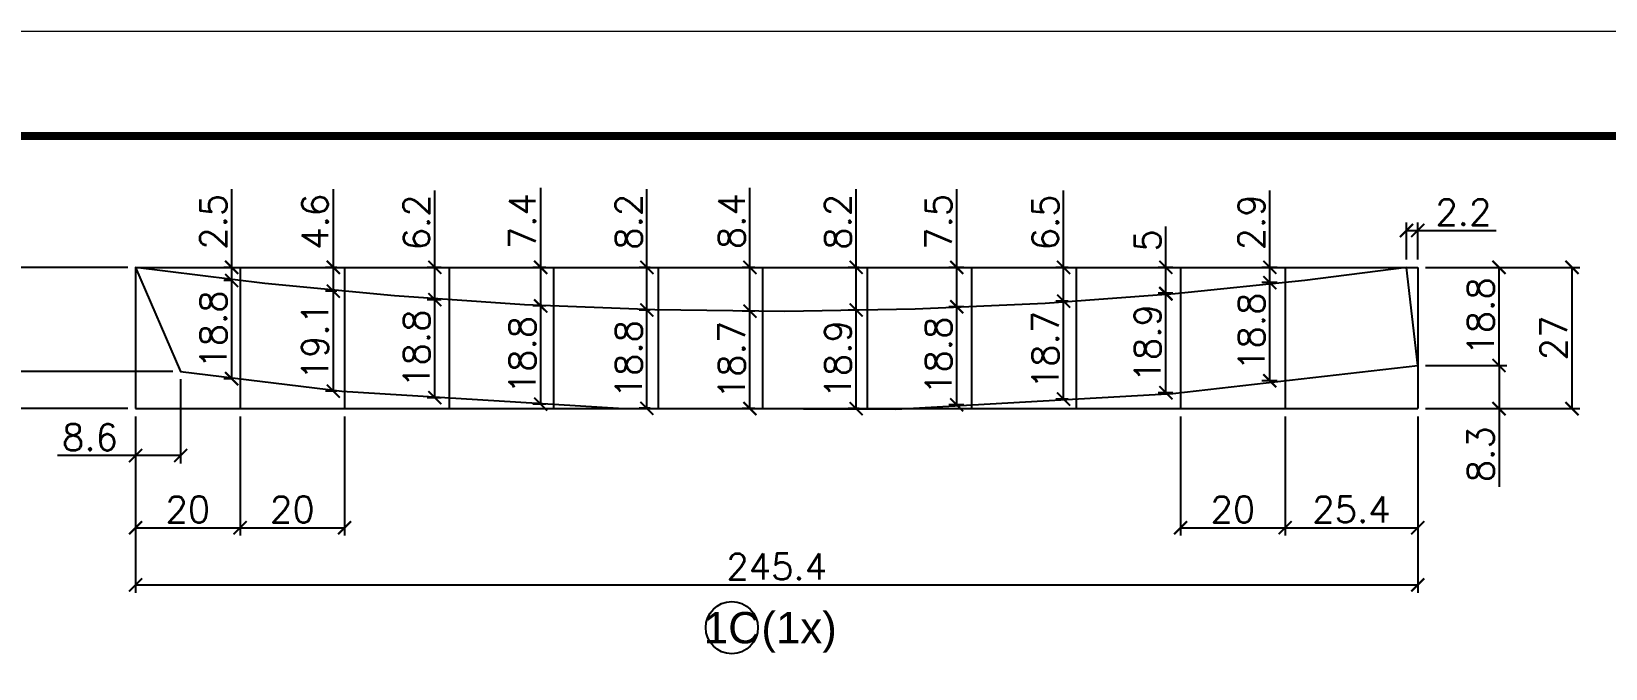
# Model space of a CAD drawing. Extents: x -15895 to 12929, y -2522 to 15173.
# Drawn here: x 5396 to 5999, y 5175 to 5419 of the extents above; entities that cross this region are included whole.
import ezdxf
from ezdxf.enums import TextEntityAlignment as Align

# ---------------------------------------------------------------- set-up
doc = ezdxf.new("R2010")
doc.units = 0
doc.header["$PDMODE"] = 35
doc.header["$PDSIZE"] = -10
doc.linetypes.add('DASHED', pattern=[0.75, 0.5, -0.25])
doc.layers.add('COTA', color=241, linetype='Continuous')
doc.layers.add('Romaneio', color=10, linetype='Continuous')
doc.layers.add('Folhas', color=255, linetype='Continuous', lineweight=9)
doc.layers.add('SARRAFO DE PRESSAO', color=251, linetype='DASHED', lineweight=9)
doc.styles.add('ARIAL', font='arial.ttf')
doc.styles.add('Romans', font='romans.shx')
doc.dimstyles.new('Cota Seção (2x)', dxfattribs={"dimtxt": 10, "dimasz": 5, "dimexe": 3, "dimexo": 3, "dimgap": 2, "dimtad": 3, "dimdec": 1, "dimlfac": 0.5, "dimzin": 12, "dimdsep": 46, "dimtxsty": 'Romans', "dimblk": 'ARCHTICK', "dimcen": 0, "dimclrd": 4, "dimclre": 4, "dimclrt": 1, "dimadec": 1, "dimazin": 3, "dimtfac": 1, "dimtdec": 1, "dimtmove": 0, "dimatfit": 3, "dimldrblk": 'OBLIQUE', "dimfxl": 1, "dimtolj": 1, "dimtzin": 12, "dimarcsym": 0})

# ---------------------------------------------------------------- blocks, each defined once
blk = doc.blocks.new('9999999999')
at = {"layer": 'Folhas'}
blk.add_lwpolyline([(98138.98, 34190.21), (99623.98, 34190.21), (99623.98, 35240.21), (98138.98, 35240.21)], close=True, dxfattribs=at)
at = {"layer": 'Folhas', "color": 30, "const_width": 3}
blk.add_lwpolyline([(98213.98, 34230.21), (99583.98, 34230.21), (99583.98, 35200.21), (98213.98, 35200.21)], close=True, dxfattribs=at)
blk = doc.blocks.new('_ArchTick')
at = {"color": 0, "linetype": 'ByBlock', "const_width": 0.15}
blk.add_lwpolyline([(-0.5, -0.5), (0.5, 0.5)], dxfattribs=at)
blk = doc.blocks.new('*D1553')
at = {"layer": 'COTA', "color": 4, "lineweight": -2, "transparency": 16777216}
for p, q in [((5435.98, 5271.86), (5435.98, 5204.38)), ((5926.75, 5271.86), (5926.75, 5204.38)), ((5435.98, 5207.38), (5926.75, 5207.38))]:
    blk.add_line(p, q, dxfattribs=at)
at = {"layer": 'Defpoints', "color": 0, "transparency": 16777216}
for p in [(5435.98, 5274.86), (5926.75, 5274.86), (5926.75, 5207.38)]:
    blk.add_point(p, dxfattribs=at)
at = {"layer": 'COTA', "color": 4, "lineweight": -2, "transparency": 16777216, "xscale": 5, "yscale": 5, "zscale": 5, "rotation": 180}
blk.add_blockref('_ArchTick', (5435.98, 5207.38), dxfattribs=at)
at = {"layer": 'COTA', "color": 4, "lineweight": -2, "transparency": 16777216, "xscale": 5, "yscale": 5, "zscale": 5}
blk.add_blockref('_ArchTick', (5926.75, 5207.38), dxfattribs=at)
at = {"layer": 'COTA', "color": 1, "transparency": 16777216, "insert": (5681.37, 5214.38), "char_height": 10, "attachment_point": 5, "style": 'Romans'}
blk.add_mtext('\\A1;245.4', dxfattribs=at)
blk = doc.blocks.new('_Oblique')
at = {"color": 0, "linetype": 'ByBlock', "lineweight": -2}
blk.add_line((-0.5, -0.5), (0.5, 0.5), dxfattribs=at)
blk = doc.blocks.new('*D1551')
at = {"layer": 'COTA', "color": 4, "lineweight": -2, "transparency": 16777216}
for p, q in [((5435.98, 5271.86), (5435.98, 5226.26)), ((5475.98, 5271.86), (5475.98, 5226.26)), ((5435.98, 5229.26), (5475.98, 5229.26))]:
    blk.add_line(p, q, dxfattribs=at)
at = {"layer": 'Defpoints', "color": 0, "transparency": 16777216}
for p in [(5435.98, 5274.86), (5475.98, 5274.86), (5475.98, 5229.26)]:
    blk.add_point(p, dxfattribs=at)
at = {"layer": 'COTA', "color": 4, "lineweight": -2, "transparency": 16777216, "xscale": 5, "yscale": 5, "zscale": 5, "rotation": 180}
blk.add_blockref('_ArchTick', (5435.98, 5229.26), dxfattribs=at)
at = {"layer": 'COTA', "color": 4, "lineweight": -2, "transparency": 16777216, "xscale": 5, "yscale": 5, "zscale": 5}
blk.add_blockref('_ArchTick', (5475.98, 5229.26), dxfattribs=at)
at = {"layer": 'COTA', "color": 1, "transparency": 16777216, "insert": (5455.98, 5236.26), "char_height": 10, "attachment_point": 5, "style": 'Romans'}
blk.add_mtext('\\A1;20', dxfattribs=at)
blk = doc.blocks.new('*D1552')
at = {"layer": 'COTA', "color": 4, "lineweight": -2, "transparency": 16777216}
for p, q in [((5475.98, 5271.86), (5475.98, 5226.26)), ((5515.98, 5271.86), (5515.98, 5226.26)), ((5475.98, 5229.26), (5515.98, 5229.26))]:
    blk.add_line(p, q, dxfattribs=at)
at = {"layer": 'Defpoints', "color": 0, "transparency": 16777216}
for p in [(5475.98, 5274.86), (5515.98, 5274.86), (5515.98, 5229.26)]:
    blk.add_point(p, dxfattribs=at)
at = {"layer": 'COTA', "color": 4, "lineweight": -2, "transparency": 16777216, "xscale": 5, "yscale": 5, "zscale": 5, "rotation": 180}
blk.add_blockref('_ArchTick', (5475.98, 5229.26), dxfattribs=at)
at = {"layer": 'COTA', "color": 4, "lineweight": -2, "transparency": 16777216, "xscale": 5, "yscale": 5, "zscale": 5}
blk.add_blockref('_ArchTick', (5515.98, 5229.26), dxfattribs=at)
at = {"layer": 'COTA', "color": 1, "transparency": 16777216, "insert": (5495.98, 5236.26), "char_height": 10, "attachment_point": 5, "style": 'Romans'}
blk.add_mtext('\\A1;20', dxfattribs=at)
blk = doc.blocks.new('*D1554')
at = {"layer": 'COTA', "color": 4, "lineweight": -2, "transparency": 16777216}
for p, q in [((5835.98, 5271.86), (5835.98, 5226.26)), ((5875.98, 5271.86), (5875.98, 5226.26)), ((5835.98, 5229.26), (5875.98, 5229.26))]:
    blk.add_line(p, q, dxfattribs=at)
at = {"layer": 'Defpoints', "color": 0, "transparency": 16777216}
for p in [(5835.98, 5274.86), (5875.98, 5274.86), (5875.98, 5229.26)]:
    blk.add_point(p, dxfattribs=at)
at = {"layer": 'COTA', "color": 4, "lineweight": -2, "transparency": 16777216, "xscale": 5, "yscale": 5, "zscale": 5, "rotation": 180}
blk.add_blockref('_ArchTick', (5835.98, 5229.26), dxfattribs=at)
at = {"layer": 'COTA', "color": 4, "lineweight": -2, "transparency": 16777216, "xscale": 5, "yscale": 5, "zscale": 5}
blk.add_blockref('_ArchTick', (5875.98, 5229.26), dxfattribs=at)
at = {"layer": 'COTA', "color": 1, "transparency": 16777216, "insert": (5855.98, 5236.26), "char_height": 10, "attachment_point": 5, "style": 'Romans'}
blk.add_mtext('\\A1;20', dxfattribs=at)
blk = doc.blocks.new('*D1555')
at = {"layer": 'COTA', "color": 4, "lineweight": -2, "transparency": 16777216}
for p, q in [((5875.98, 5271.86), (5875.98, 5226.26)), ((5926.75, 5271.86), (5926.75, 5226.26)), ((5875.98, 5229.26), (5926.75, 5229.26))]:
    blk.add_line(p, q, dxfattribs=at)
at = {"layer": 'Defpoints', "color": 0, "transparency": 16777216}
for p in [(5875.98, 5274.86), (5926.75, 5274.86), (5926.75, 5229.26)]:
    blk.add_point(p, dxfattribs=at)
at = {"layer": 'COTA', "color": 4, "lineweight": -2, "transparency": 16777216, "xscale": 5, "yscale": 5, "zscale": 5, "rotation": 180}
blk.add_blockref('_ArchTick', (5875.98, 5229.26), dxfattribs=at)
at = {"layer": 'COTA', "color": 4, "lineweight": -2, "transparency": 16777216, "xscale": 5, "yscale": 5, "zscale": 5}
blk.add_blockref('_ArchTick', (5926.75, 5229.26), dxfattribs=at)
at = {"layer": 'COTA', "color": 1, "transparency": 16777216, "insert": (5901.37, 5236.26), "char_height": 10, "attachment_point": 5, "style": 'Romans'}
blk.add_mtext('\\A1;25.4', dxfattribs=at)
blk = doc.blocks.new('*D1556')
at = {"layer": 'COTA', "color": 4, "lineweight": -2, "transparency": 16777216}
for p, q in [((5450.23, 5289.08), (5381.4, 5289.08)), ((5384.4, 5289.08), (5384.4, 5274.86)), ((5432.98, 5274.86), (5381.4, 5274.86)), ((5384.4, 5274.86), (5384.4, 5247.76))]:
    blk.add_line(p, q, dxfattribs=at)
at = {"layer": 'Defpoints', "color": 0, "transparency": 16777216}
for p in [(5453.23, 5289.08), (5384.4, 5274.86), (5435.98, 5274.86)]:
    blk.add_point(p, dxfattribs=at)
at = {"layer": 'COTA', "color": 4, "lineweight": -2, "transparency": 16777216, "xscale": 5, "yscale": 5, "zscale": 5}
for p, rotation in [((5384.4, 5289.08), 90), ((5384.4, 5274.86), 270)]:
    blk.add_blockref('_ArchTick', p, dxfattribs=dict(at, rotation=rotation))
at = {"layer": 'COTA', "color": 1, "transparency": 16777216, "insert": (5377.4, 5258.81), "char_height": 10, "attachment_point": 5, "rotation": 90, "style": 'Romans'}
blk.add_mtext('\\A1;7.1', dxfattribs=at)
blk = doc.blocks.new('*D1557')
at = {"layer": 'COTA', "color": 4, "lineweight": -2, "transparency": 16777216}
for p, q in [((5432.98, 5328.94), (5381.4, 5328.94)), ((5384.4, 5289.08), (5384.4, 5328.94)), ((5450.23, 5289.08), (5381.4, 5289.08))]:
    blk.add_line(p, q, dxfattribs=at)
at = {"layer": 'Defpoints', "color": 0, "transparency": 16777216}
for p in [(5384.4, 5328.94), (5435.98, 5328.94), (5453.23, 5289.08)]:
    blk.add_point(p, dxfattribs=at)
at = {"layer": 'COTA', "color": 4, "lineweight": -2, "transparency": 16777216, "xscale": 5, "yscale": 5, "zscale": 5}
for p, rotation in [((5384.4, 5328.94), 90), ((5384.4, 5289.08), 270)]:
    blk.add_blockref('_ArchTick', p, dxfattribs=dict(at, rotation=rotation))
at = {"layer": 'COTA', "color": 1, "transparency": 16777216, "insert": (5377.4, 5309.01), "char_height": 10, "attachment_point": 5, "rotation": 90, "style": 'Romans'}
blk.add_mtext('\\A1;19.9', dxfattribs=at)
blk = doc.blocks.new('*D1558')
at = {"layer": 'COTA', "color": 4, "lineweight": -2, "transparency": 16777216}
for p, q in [((5453.23, 5286.08), (5453.23, 5253.89)), ((5435.98, 5271.86), (5435.98, 5253.89)), ((5435.98, 5256.89), (5406.03, 5256.89)), ((5453.23, 5256.89), (5435.98, 5256.89))]:
    blk.add_line(p, q, dxfattribs=at)
at = {"layer": 'Defpoints', "color": 0, "transparency": 16777216}
for p in [(5453.23, 5289.08), (5435.98, 5274.86), (5435.98, 5256.89)]:
    blk.add_point(p, dxfattribs=at)
at = {"layer": 'COTA', "color": 4, "lineweight": -2, "transparency": 16777216, "xscale": 5, "yscale": 5, "zscale": 5, "rotation": 180}
blk.add_blockref('_ArchTick', (5435.98, 5256.89), dxfattribs=at)
at = {"layer": 'COTA', "color": 4, "lineweight": -2, "transparency": 16777216, "xscale": 5, "yscale": 5, "zscale": 5}
blk.add_blockref('_ArchTick', (5453.23, 5256.89), dxfattribs=at)
at = {"layer": 'COTA', "color": 1, "transparency": 16777216, "insert": (5418.51, 5263.89), "char_height": 10, "attachment_point": 5, "style": 'Romans'}
blk.add_mtext('\\A1;8.6', dxfattribs=at)
blk = doc.blocks.new('*D1559')
at = {"layer": 'COTA', "color": 4, "lineweight": -2, "transparency": 16777216}
for p, q in [((5472.98, 5323.95), (5469.76, 5323.95)), ((5472.76, 5286.32), (5472.76, 5323.95)), ((5472.98, 5286.32), (5469.76, 5286.32))]:
    blk.add_line(p, q, dxfattribs=at)
at = {"layer": 'Defpoints', "color": 0, "transparency": 16777216}
for p in [(5472.76, 5323.95), (5475.98, 5323.95), (5475.98, 5286.32)]:
    blk.add_point(p, dxfattribs=at)
at = {"layer": 'COTA', "color": 4, "lineweight": -2, "transparency": 16777216, "xscale": 5, "yscale": 5, "zscale": 5}
for p, rotation in [((5472.76, 5323.95), 90), ((5472.76, 5286.32), 270)]:
    blk.add_blockref('_ArchTick', p, dxfattribs=dict(at, rotation=rotation))
at = {"layer": 'COTA', "color": 1, "transparency": 16777216, "insert": (5465.76, 5305.13), "char_height": 10, "attachment_point": 5, "rotation": 90, "style": 'Romans'}
blk.add_mtext('\\A1;18.8', dxfattribs=at)
blk = doc.blocks.new('*D1560')
at = {"layer": 'COTA', "color": 4, "lineweight": -2, "transparency": 16777216}
for p, q in [((5472.76, 5328.94), (5472.76, 5358.89)), ((5472.98, 5328.94), (5469.76, 5328.94)), ((5472.76, 5323.95), (5472.76, 5328.94)), ((5472.98, 5323.95), (5469.76, 5323.95))]:
    blk.add_line(p, q, dxfattribs=at)
at = {"layer": 'Defpoints', "color": 0, "transparency": 16777216}
for p in [(5472.76, 5328.94), (5475.98, 5328.94), (5475.98, 5323.95)]:
    blk.add_point(p, dxfattribs=at)
at = {"layer": 'COTA', "color": 4, "lineweight": -2, "transparency": 16777216, "xscale": 5, "yscale": 5, "zscale": 5}
for p, rotation in [((5472.76, 5328.94), 90), ((5472.76, 5323.95), 270)]:
    blk.add_blockref('_ArchTick', p, dxfattribs=dict(at, rotation=rotation))
at = {"layer": 'COTA', "color": 1, "transparency": 16777216, "insert": (5465.76, 5346.41), "char_height": 10, "attachment_point": 5, "rotation": 90, "style": 'Romans'}
blk.add_mtext('\\A1;2.5', dxfattribs=at)
blk = doc.blocks.new('*D1561')
at = {"layer": 'COTA', "color": 4, "lineweight": -2, "transparency": 16777216}
for p, q in [((5512.98, 5319.83), (5508.67, 5319.83)), ((5511.67, 5281.53), (5511.67, 5319.83)), ((5512.98, 5281.53), (5508.67, 5281.53))]:
    blk.add_line(p, q, dxfattribs=at)
at = {"layer": 'Defpoints', "color": 0, "transparency": 16777216}
for p in [(5511.67, 5319.83), (5515.98, 5319.83), (5515.98, 5281.53)]:
    blk.add_point(p, dxfattribs=at)
at = {"layer": 'COTA', "color": 4, "lineweight": -2, "transparency": 16777216, "xscale": 5, "yscale": 5, "zscale": 5}
for p, rotation in [((5511.67, 5319.83), 90), ((5511.67, 5281.53), 270)]:
    blk.add_blockref('_ArchTick', p, dxfattribs=dict(at, rotation=rotation))
at = {"layer": 'COTA', "color": 1, "transparency": 16777216, "insert": (5504.67, 5300.68), "char_height": 10, "attachment_point": 5, "rotation": 90, "style": 'Romans'}
blk.add_mtext('\\A1;19.1', dxfattribs=at)
blk = doc.blocks.new('*D1562')
at = {"layer": 'COTA', "color": 4, "lineweight": -2, "transparency": 16777216}
for p, q in [((5511.67, 5328.94), (5511.67, 5358.89)), ((5512.98, 5328.94), (5508.67, 5328.94)), ((5511.67, 5319.83), (5511.67, 5328.94)), ((5512.98, 5319.83), (5508.67, 5319.83))]:
    blk.add_line(p, q, dxfattribs=at)
at = {"layer": 'Defpoints', "color": 0, "transparency": 16777216}
for p in [(5511.67, 5328.94), (5515.98, 5328.94), (5515.98, 5319.83)]:
    blk.add_point(p, dxfattribs=at)
at = {"layer": 'COTA', "color": 4, "lineweight": -2, "transparency": 16777216, "xscale": 5, "yscale": 5, "zscale": 5}
for p, rotation in [((5511.67, 5328.94), 90), ((5511.67, 5319.83), 270)]:
    blk.add_blockref('_ArchTick', p, dxfattribs=dict(at, rotation=rotation))
at = {"layer": 'COTA', "color": 1, "transparency": 16777216, "insert": (5504.67, 5346.41), "char_height": 10, "attachment_point": 5, "rotation": 90, "style": 'Romans'}
blk.add_mtext('\\A1;4.6', dxfattribs=at)
blk = doc.blocks.new('*D1563')
at = {"layer": 'COTA', "color": 4, "lineweight": -2, "transparency": 16777216}
for p, q in [((5552.98, 5316.57), (5547.53, 5316.57)), ((5550.53, 5279.05), (5550.53, 5316.57)), ((5552.98, 5279.05), (5547.53, 5279.05))]:
    blk.add_line(p, q, dxfattribs=at)
at = {"layer": 'Defpoints', "color": 0, "transparency": 16777216}
for p in [(5550.53, 5316.57), (5555.98, 5316.57), (5555.98, 5279.05)]:
    blk.add_point(p, dxfattribs=at)
at = {"layer": 'COTA', "color": 4, "lineweight": -2, "transparency": 16777216, "xscale": 5, "yscale": 5, "zscale": 5}
for p, rotation in [((5550.53, 5316.57), 90), ((5550.53, 5279.05), 270)]:
    blk.add_blockref('_ArchTick', p, dxfattribs=dict(at, rotation=rotation))
at = {"layer": 'COTA', "color": 1, "transparency": 16777216, "insert": (5543.53, 5297.81), "char_height": 10, "attachment_point": 5, "rotation": 90, "style": 'Romans'}
blk.add_mtext('\\A1;18.8', dxfattribs=at)
blk = doc.blocks.new('*D1564')
at = {"layer": 'COTA', "color": 4, "lineweight": -2, "transparency": 16777216}
for p, q in [((5550.53, 5328.94), (5550.53, 5358.41)), ((5552.98, 5328.94), (5547.53, 5328.94)), ((5550.53, 5316.57), (5550.53, 5328.94)), ((5552.98, 5316.57), (5547.53, 5316.57))]:
    blk.add_line(p, q, dxfattribs=at)
at = {"layer": 'Defpoints', "color": 0, "transparency": 16777216}
for p in [(5550.53, 5328.94), (5555.98, 5328.94), (5555.98, 5316.57)]:
    blk.add_point(p, dxfattribs=at)
at = {"layer": 'COTA', "color": 4, "lineweight": -2, "transparency": 16777216, "xscale": 5, "yscale": 5, "zscale": 5}
for p, rotation in [((5550.53, 5328.94), 90), ((5550.53, 5316.57), 270)]:
    blk.add_blockref('_ArchTick', p, dxfattribs=dict(at, rotation=rotation))
at = {"layer": 'COTA', "color": 1, "transparency": 16777216, "insert": (5543.53, 5346.18), "char_height": 10, "attachment_point": 5, "rotation": 90, "style": 'Romans'}
blk.add_mtext('\\A1;6.2', dxfattribs=at)
blk = doc.blocks.new('*D1565')
at = {"layer": 'COTA', "color": 4, "lineweight": -2, "transparency": 16777216}
for p, q in [((5592.98, 5314.17), (5588.03, 5314.17)), ((5591.03, 5276.57), (5591.03, 5314.17)), ((5592.98, 5276.57), (5588.03, 5276.57))]:
    blk.add_line(p, q, dxfattribs=at)
at = {"layer": 'Defpoints', "color": 0, "transparency": 16777216}
for p in [(5591.03, 5314.17), (5595.98, 5314.17), (5595.98, 5276.57)]:
    blk.add_point(p, dxfattribs=at)
at = {"layer": 'COTA', "color": 4, "lineweight": -2, "transparency": 16777216, "xscale": 5, "yscale": 5, "zscale": 5}
for p, rotation in [((5591.03, 5314.17), 90), ((5591.03, 5276.57), 270)]:
    blk.add_blockref('_ArchTick', p, dxfattribs=dict(at, rotation=rotation))
at = {"layer": 'COTA', "color": 1, "transparency": 16777216, "insert": (5584.03, 5295.37), "char_height": 10, "attachment_point": 5, "rotation": 90, "style": 'Romans'}
blk.add_mtext('\\A1;18.8', dxfattribs=at)
blk = doc.blocks.new('*D1566')
at = {"layer": 'COTA', "color": 4, "lineweight": -2, "transparency": 16777216}
for p, q in [((5591.03, 5328.94), (5591.03, 5359.37)), ((5592.98, 5328.94), (5588.03, 5328.94)), ((5591.03, 5314.17), (5591.03, 5328.94)), ((5592.98, 5314.17), (5588.03, 5314.17))]:
    blk.add_line(p, q, dxfattribs=at)
at = {"layer": 'Defpoints', "color": 0, "transparency": 16777216}
for p in [(5591.03, 5328.94), (5595.98, 5328.94), (5595.98, 5314.17)]:
    blk.add_point(p, dxfattribs=at)
at = {"layer": 'COTA', "color": 4, "lineweight": -2, "transparency": 16777216, "xscale": 5, "yscale": 5, "zscale": 5}
for p, rotation in [((5591.03, 5328.94), 90), ((5591.03, 5314.17), 270)]:
    blk.add_blockref('_ArchTick', p, dxfattribs=dict(at, rotation=rotation))
at = {"layer": 'COTA', "color": 1, "transparency": 16777216, "insert": (5584.03, 5346.65), "char_height": 10, "attachment_point": 5, "rotation": 90, "style": 'Romans'}
blk.add_mtext('\\A1;7.4', dxfattribs=at)
blk = doc.blocks.new('*D1567')
at = {"layer": 'COTA', "color": 4, "lineweight": -2, "transparency": 16777216}
for p, q in [((5632.98, 5312.62), (5628.7, 5312.62)), ((5631.7, 5274.98), (5631.7, 5312.62)), ((5632.98, 5274.98), (5628.7, 5274.98))]:
    blk.add_line(p, q, dxfattribs=at)
at = {"layer": 'Defpoints', "color": 0, "transparency": 16777216}
for p in [(5631.7, 5312.62), (5635.98, 5312.62), (5635.98, 5274.98)]:
    blk.add_point(p, dxfattribs=at)
at = {"layer": 'COTA', "color": 4, "lineweight": -2, "transparency": 16777216, "xscale": 5, "yscale": 5, "zscale": 5}
for p, rotation in [((5631.7, 5312.62), 90), ((5631.7, 5274.98), 270)]:
    blk.add_blockref('_ArchTick', p, dxfattribs=dict(at, rotation=rotation))
at = {"layer": 'COTA', "color": 1, "transparency": 16777216, "insert": (5624.7, 5293.8), "char_height": 10, "attachment_point": 5, "rotation": 90, "style": 'Romans'}
blk.add_mtext('\\A1;18.8', dxfattribs=at)
blk = doc.blocks.new('*D1568')
at = {"layer": 'COTA', "color": 4, "lineweight": -2, "transparency": 16777216}
for p, q in [((5631.7, 5328.94), (5631.7, 5358.89)), ((5632.98, 5328.94), (5628.7, 5328.94)), ((5631.7, 5312.62), (5631.7, 5328.94)), ((5632.98, 5312.62), (5628.7, 5312.62))]:
    blk.add_line(p, q, dxfattribs=at)
at = {"layer": 'Defpoints', "color": 0, "transparency": 16777216}
for p in [(5631.7, 5328.94), (5635.98, 5328.94), (5635.98, 5312.62)]:
    blk.add_point(p, dxfattribs=at)
at = {"layer": 'COTA', "color": 4, "lineweight": -2, "transparency": 16777216, "xscale": 5, "yscale": 5, "zscale": 5}
for p, rotation in [((5631.7, 5328.94), 90), ((5631.7, 5312.62), 270)]:
    blk.add_blockref('_ArchTick', p, dxfattribs=dict(at, rotation=rotation))
at = {"layer": 'COTA', "color": 1, "transparency": 16777216, "insert": (5624.7, 5346.41), "char_height": 10, "attachment_point": 5, "rotation": 90, "style": 'Romans'}
blk.add_mtext('\\A1;8.2', dxfattribs=at)
blk = doc.blocks.new('*D1569')
at = {"layer": 'COTA', "color": 4, "lineweight": -2, "transparency": 16777216}
for p, q in [((5672.98, 5312.17), (5668.14, 5312.17)), ((5671.14, 5274.86), (5671.14, 5312.17)), ((5672.98, 5274.86), (5668.14, 5274.86))]:
    blk.add_line(p, q, dxfattribs=at)
at = {"layer": 'Defpoints', "color": 0, "transparency": 16777216}
for p in [(5671.14, 5312.17), (5675.98, 5312.17), (5675.98, 5274.86)]:
    blk.add_point(p, dxfattribs=at)
at = {"layer": 'COTA', "color": 4, "lineweight": -2, "transparency": 16777216, "xscale": 5, "yscale": 5, "zscale": 5}
for p, rotation in [((5671.14, 5312.17), 90), ((5671.14, 5274.86), 270)]:
    blk.add_blockref('_ArchTick', p, dxfattribs=dict(at, rotation=rotation))
at = {"layer": 'COTA', "color": 1, "transparency": 16777216, "insert": (5664.14, 5293.51), "char_height": 10, "attachment_point": 5, "rotation": 90, "style": 'Romans'}
blk.add_mtext('\\A1;18.7', dxfattribs=at)
blk = doc.blocks.new('*D1570')
at = {"layer": 'COTA', "color": 4, "lineweight": -2, "transparency": 16777216}
for p, q in [((5671.14, 5328.94), (5671.14, 5359.37)), ((5672.98, 5328.94), (5668.14, 5328.94)), ((5671.14, 5312.17), (5671.14, 5328.94)), ((5672.98, 5312.17), (5668.14, 5312.17))]:
    blk.add_line(p, q, dxfattribs=at)
at = {"layer": 'Defpoints', "color": 0, "transparency": 16777216}
for p in [(5671.14, 5328.94), (5675.98, 5328.94), (5675.98, 5312.17)]:
    blk.add_point(p, dxfattribs=at)
at = {"layer": 'COTA', "color": 4, "lineweight": -2, "transparency": 16777216, "xscale": 5, "yscale": 5, "zscale": 5}
for p, rotation in [((5671.14, 5328.94), 90), ((5671.14, 5312.17), 270)]:
    blk.add_blockref('_ArchTick', p, dxfattribs=dict(at, rotation=rotation))
at = {"layer": 'COTA', "color": 1, "transparency": 16777216, "insert": (5664.14, 5346.65), "char_height": 10, "attachment_point": 5, "rotation": 90, "style": 'Romans'}
blk.add_mtext('\\A1;8.4', dxfattribs=at)
blk = doc.blocks.new('*D1571')
at = {"layer": 'COTA', "color": 4, "lineweight": -2, "transparency": 16777216}
for p, q in [((5712.98, 5312.61), (5708.78, 5312.61)), ((5711.78, 5274.86), (5711.78, 5312.61)), ((5712.98, 5274.86), (5708.78, 5274.86))]:
    blk.add_line(p, q, dxfattribs=at)
at = {"layer": 'Defpoints', "color": 0, "transparency": 16777216}
for p in [(5711.78, 5312.61), (5715.98, 5312.61), (5715.98, 5274.86)]:
    blk.add_point(p, dxfattribs=at)
at = {"layer": 'COTA', "color": 4, "lineweight": -2, "transparency": 16777216, "xscale": 5, "yscale": 5, "zscale": 5}
for p, rotation in [((5711.78, 5312.61), 90), ((5711.78, 5274.86), 270)]:
    blk.add_blockref('_ArchTick', p, dxfattribs=dict(at, rotation=rotation))
at = {"layer": 'COTA', "color": 1, "transparency": 16777216, "insert": (5704.78, 5293.73), "char_height": 10, "attachment_point": 5, "rotation": 90, "style": 'Romans'}
blk.add_mtext('\\A1;18.9', dxfattribs=at)
blk = doc.blocks.new('*D1572')
at = {"layer": 'COTA', "color": 4, "lineweight": -2, "transparency": 16777216}
for p, q in [((5711.78, 5328.94), (5711.78, 5358.89)), ((5712.98, 5328.94), (5708.78, 5328.94)), ((5711.78, 5312.61), (5711.78, 5328.94)), ((5712.98, 5312.61), (5708.78, 5312.61))]:
    blk.add_line(p, q, dxfattribs=at)
at = {"layer": 'Defpoints', "color": 0, "transparency": 16777216}
for p in [(5711.78, 5328.94), (5715.98, 5328.94), (5715.98, 5312.61)]:
    blk.add_point(p, dxfattribs=at)
at = {"layer": 'COTA', "color": 4, "lineweight": -2, "transparency": 16777216, "xscale": 5, "yscale": 5, "zscale": 5}
for p, rotation in [((5711.78, 5328.94), 90), ((5711.78, 5312.61), 270)]:
    blk.add_blockref('_ArchTick', p, dxfattribs=dict(at, rotation=rotation))
at = {"layer": 'COTA', "color": 1, "transparency": 16777216, "insert": (5704.78, 5346.41), "char_height": 10, "attachment_point": 5, "rotation": 90, "style": 'Romans'}
blk.add_mtext('\\A1;8.2', dxfattribs=at)
blk = doc.blocks.new('*D1573')
at = {"layer": 'COTA', "color": 4, "lineweight": -2, "transparency": 16777216}
for p, q in [((5752.98, 5313.89), (5747.28, 5313.89)), ((5750.28, 5276.3), (5750.28, 5313.89)), ((5752.98, 5276.3), (5747.28, 5276.3))]:
    blk.add_line(p, q, dxfattribs=at)
at = {"layer": 'Defpoints', "color": 0, "transparency": 16777216}
for p in [(5750.28, 5313.89), (5755.98, 5313.89), (5755.98, 5276.3)]:
    blk.add_point(p, dxfattribs=at)
at = {"layer": 'COTA', "color": 4, "lineweight": -2, "transparency": 16777216, "xscale": 5, "yscale": 5, "zscale": 5}
for p, rotation in [((5750.28, 5313.89), 90), ((5750.28, 5276.3), 270)]:
    blk.add_blockref('_ArchTick', p, dxfattribs=dict(at, rotation=rotation))
at = {"layer": 'COTA', "color": 1, "transparency": 16777216, "insert": (5743.28, 5295.1), "char_height": 10, "attachment_point": 5, "rotation": 90, "style": 'Romans'}
blk.add_mtext('\\A1;18.8', dxfattribs=at)
blk = doc.blocks.new('*D1574')
at = {"layer": 'COTA', "color": 4, "lineweight": -2, "transparency": 16777216}
for p, q in [((5750.28, 5328.94), (5750.28, 5358.89)), ((5752.98, 5328.94), (5747.28, 5328.94)), ((5750.28, 5313.89), (5750.28, 5328.94)), ((5752.98, 5313.89), (5747.28, 5313.89))]:
    blk.add_line(p, q, dxfattribs=at)
at = {"layer": 'Defpoints', "color": 0, "transparency": 16777216}
for p in [(5750.28, 5328.94), (5755.98, 5328.94), (5755.98, 5313.89)]:
    blk.add_point(p, dxfattribs=at)
at = {"layer": 'COTA', "color": 4, "lineweight": -2, "transparency": 16777216, "xscale": 5, "yscale": 5, "zscale": 5}
for p, rotation in [((5750.28, 5328.94), 90), ((5750.28, 5313.89), 270)]:
    blk.add_blockref('_ArchTick', p, dxfattribs=dict(at, rotation=rotation))
at = {"layer": 'COTA', "color": 1, "transparency": 16777216, "insert": (5743.28, 5346.41), "char_height": 10, "attachment_point": 5, "rotation": 90, "style": 'Romans'}
blk.add_mtext('\\A1;7.5', dxfattribs=at)
blk = doc.blocks.new('*D1575')
at = {"layer": 'COTA', "color": 4, "lineweight": -2, "transparency": 16777216}
for p, q in [((5792.98, 5316.03), (5788.2, 5316.03)), ((5791.2, 5278.53), (5791.2, 5316.03)), ((5792.98, 5278.53), (5788.2, 5278.53))]:
    blk.add_line(p, q, dxfattribs=at)
at = {"layer": 'Defpoints', "color": 0, "transparency": 16777216}
for p in [(5791.2, 5316.03), (5795.98, 5316.03), (5795.98, 5278.53)]:
    blk.add_point(p, dxfattribs=at)
at = {"layer": 'COTA', "color": 4, "lineweight": -2, "transparency": 16777216, "xscale": 5, "yscale": 5, "zscale": 5}
for p, rotation in [((5791.2, 5316.03), 90), ((5791.2, 5278.53), 270)]:
    blk.add_blockref('_ArchTick', p, dxfattribs=dict(at, rotation=rotation))
at = {"layer": 'COTA', "color": 1, "transparency": 16777216, "insert": (5784.2, 5297.28), "char_height": 10, "attachment_point": 5, "rotation": 90, "style": 'Romans'}
blk.add_mtext('\\A1;18.7', dxfattribs=at)
blk = doc.blocks.new('*D1576')
at = {"layer": 'COTA', "color": 4, "lineweight": -2, "transparency": 16777216}
for p, q in [((5791.2, 5328.94), (5791.2, 5358.41)), ((5792.98, 5328.94), (5788.2, 5328.94)), ((5791.2, 5316.03), (5791.2, 5328.94)), ((5792.98, 5316.03), (5788.2, 5316.03))]:
    blk.add_line(p, q, dxfattribs=at)
at = {"layer": 'Defpoints', "color": 0, "transparency": 16777216}
for p in [(5791.2, 5328.94), (5795.98, 5328.94), (5795.98, 5316.03)]:
    blk.add_point(p, dxfattribs=at)
at = {"layer": 'COTA', "color": 4, "lineweight": -2, "transparency": 16777216, "xscale": 5, "yscale": 5, "zscale": 5}
for p, rotation in [((5791.2, 5328.94), 90), ((5791.2, 5316.03), 270)]:
    blk.add_blockref('_ArchTick', p, dxfattribs=dict(at, rotation=rotation))
at = {"layer": 'COTA', "color": 1, "transparency": 16777216, "insert": (5784.2, 5346.18), "char_height": 10, "attachment_point": 5, "rotation": 90, "style": 'Romans'}
blk.add_mtext('\\A1;6.5', dxfattribs=at)
blk = doc.blocks.new('*D1577')
at = {"layer": 'COTA', "color": 4, "lineweight": -2, "transparency": 16777216}
for p, q in [((5830.92, 5318.81), (5827.33, 5318.81)), ((5830.33, 5280.93), (5830.33, 5318.81)), ((5832.98, 5280.93), (5827.33, 5280.93))]:
    blk.add_line(p, q, dxfattribs=at)
at = {"layer": 'Defpoints', "color": 0, "transparency": 16777216}
for p in [(5830.33, 5318.81), (5833.92, 5318.81), (5835.98, 5280.93)]:
    blk.add_point(p, dxfattribs=at)
at = {"layer": 'COTA', "color": 4, "lineweight": -2, "transparency": 16777216, "xscale": 5, "yscale": 5, "zscale": 5}
for p, rotation in [((5830.33, 5318.81), 90), ((5830.33, 5280.93), 270)]:
    blk.add_blockref('_ArchTick', p, dxfattribs=dict(at, rotation=rotation))
at = {"layer": 'COTA', "color": 1, "transparency": 16777216, "insert": (5823.33, 5299.87), "char_height": 10, "attachment_point": 5, "rotation": 90, "style": 'Romans'}
blk.add_mtext('\\A1;18.9', dxfattribs=at)
blk = doc.blocks.new('*D1578')
at = {"layer": 'COTA', "color": 4, "lineweight": -2, "transparency": 16777216}
for p, q in [((5830.33, 5328.94), (5830.33, 5344.6)), ((5832.98, 5328.94), (5827.33, 5328.94)), ((5830.33, 5319.02), (5830.33, 5328.94)), ((5832.98, 5319.02), (5827.33, 5319.02))]:
    blk.add_line(p, q, dxfattribs=at)
at = {"layer": 'Defpoints', "color": 0, "transparency": 16777216}
for p in [(5830.33, 5328.94), (5835.98, 5328.94), (5835.98, 5319.02)]:
    blk.add_point(p, dxfattribs=at)
at = {"layer": 'COTA', "color": 4, "lineweight": -2, "transparency": 16777216, "xscale": 5, "yscale": 5, "zscale": 5}
for p, rotation in [((5830.33, 5328.94), 90), ((5830.33, 5319.02), 270)]:
    blk.add_blockref('_ArchTick', p, dxfattribs=dict(at, rotation=rotation))
at = {"layer": 'COTA', "color": 1, "transparency": 16777216, "insert": (5823.33, 5339.27), "char_height": 10, "attachment_point": 5, "rotation": 90, "style": 'Romans'}
blk.add_mtext('\\A1;5', dxfattribs=at)
blk = doc.blocks.new('*D1579')
at = {"layer": 'COTA', "color": 4, "lineweight": -2, "transparency": 16777216}
for p, q in [((5872.98, 5323.1), (5867.1, 5323.1)), ((5870.1, 5285.53), (5870.1, 5323.1)), ((5872.98, 5285.53), (5867.1, 5285.53))]:
    blk.add_line(p, q, dxfattribs=at)
at = {"layer": 'Defpoints', "color": 0, "transparency": 16777216}
for p in [(5870.1, 5323.1), (5875.98, 5323.1), (5875.98, 5285.53)]:
    blk.add_point(p, dxfattribs=at)
at = {"layer": 'COTA', "color": 4, "lineweight": -2, "transparency": 16777216, "xscale": 5, "yscale": 5, "zscale": 5}
for p, rotation in [((5870.1, 5323.1), 90), ((5870.1, 5285.53), 270)]:
    blk.add_blockref('_ArchTick', p, dxfattribs=dict(at, rotation=rotation))
at = {"layer": 'COTA', "color": 1, "transparency": 16777216, "insert": (5863.1, 5304.31), "char_height": 10, "attachment_point": 5, "rotation": 90, "style": 'Romans'}
blk.add_mtext('\\A1;18.8', dxfattribs=at)
blk = doc.blocks.new('*D1580')
at = {"layer": 'COTA', "color": 4, "lineweight": -2, "transparency": 16777216}
for p, q in [((5870.1, 5328.94), (5870.1, 5358.41)), ((5872.98, 5328.94), (5867.1, 5328.94)), ((5870.1, 5323.1), (5870.1, 5328.94)), ((5872.98, 5323.1), (5867.1, 5323.1))]:
    blk.add_line(p, q, dxfattribs=at)
at = {"layer": 'Defpoints', "color": 0, "transparency": 16777216}
for p in [(5870.1, 5328.94), (5875.98, 5328.94), (5875.98, 5323.1)]:
    blk.add_point(p, dxfattribs=at)
at = {"layer": 'COTA', "color": 4, "lineweight": -2, "transparency": 16777216, "xscale": 5, "yscale": 5, "zscale": 5}
for p, rotation in [((5870.1, 5328.94), 90), ((5870.1, 5323.1), 270)]:
    blk.add_blockref('_ArchTick', p, dxfattribs=dict(at, rotation=rotation))
at = {"layer": 'COTA', "color": 1, "transparency": 16777216, "insert": (5863.1, 5346.18), "char_height": 10, "attachment_point": 5, "rotation": 90, "style": 'Romans'}
blk.add_mtext('\\A1;2.9', dxfattribs=at)
blk = doc.blocks.new('*D1581')
at = {"layer": 'COTA', "color": 4, "lineweight": -2, "transparency": 16777216}
for p, q in [((5929.75, 5291.37), (5960.84, 5291.37)), ((5957.84, 5291.37), (5957.84, 5274.86)), ((5929.75, 5274.86), (5960.84, 5274.86)), ((5957.84, 5274.86), (5957.84, 5244.9))]:
    blk.add_line(p, q, dxfattribs=at)
at = {"layer": 'Defpoints', "color": 0, "transparency": 16777216}
for p in [(5926.75, 5291.37), (5926.75, 5274.86), (5957.84, 5274.86)]:
    blk.add_point(p, dxfattribs=at)
at = {"layer": 'COTA', "color": 4, "lineweight": -2, "transparency": 16777216, "xscale": 5, "yscale": 5, "zscale": 5}
for p, rotation in [((5957.84, 5291.37), 90), ((5957.84, 5274.86), 270)]:
    blk.add_blockref('_ArchTick', p, dxfattribs=dict(at, rotation=rotation))
at = {"layer": 'COTA', "color": 1, "transparency": 16777216, "insert": (5950.84, 5257.38), "char_height": 10, "attachment_point": 5, "rotation": 90, "style": 'Romans'}
blk.add_mtext('\\A1;8.3', dxfattribs=at)
blk = doc.blocks.new('*D1582')
at = {"layer": 'COTA', "color": 4, "lineweight": -2, "transparency": 16777216}
for p, q in [((5929.75, 5328.94), (5960.84, 5328.94)), ((5957.84, 5291.37), (5957.84, 5328.94)), ((5929.75, 5291.37), (5960.84, 5291.37))]:
    blk.add_line(p, q, dxfattribs=at)
at = {"layer": 'Defpoints', "color": 0, "transparency": 16777216}
for p in [(5926.75, 5328.94), (5957.84, 5328.94), (5926.75, 5291.37)]:
    blk.add_point(p, dxfattribs=at)
at = {"layer": 'COTA', "color": 4, "lineweight": -2, "transparency": 16777216, "xscale": 5, "yscale": 5, "zscale": 5}
for p, rotation in [((5957.84, 5328.94), 90), ((5957.84, 5291.37), 270)]:
    blk.add_blockref('_ArchTick', p, dxfattribs=dict(at, rotation=rotation))
at = {"layer": 'COTA', "color": 1, "transparency": 16777216, "insert": (5950.84, 5310.15), "char_height": 10, "attachment_point": 5, "rotation": 90, "style": 'Romans'}
blk.add_mtext('\\A1;18.8', dxfattribs=at)
blk = doc.blocks.new('*D1583')
at = {"layer": 'COTA', "color": 4, "lineweight": -2, "transparency": 16777216}
for p, q in [((5929.75, 5328.94), (5988.78, 5328.94)), ((5985.78, 5328.94), (5985.78, 5274.86)), ((5929.75, 5274.86), (5988.78, 5274.86))]:
    blk.add_line(p, q, dxfattribs=at)
at = {"layer": 'Defpoints', "color": 0, "transparency": 16777216}
for p in [(5926.75, 5328.94), (5926.75, 5274.86), (5985.78, 5274.86)]:
    blk.add_point(p, dxfattribs=at)
at = {"layer": 'COTA', "color": 4, "lineweight": -2, "transparency": 16777216, "xscale": 5, "yscale": 5, "zscale": 5}
for p, rotation in [((5985.78, 5328.94), 90), ((5985.78, 5274.86), 270)]:
    blk.add_blockref('_ArchTick', p, dxfattribs=dict(at, rotation=rotation))
at = {"layer": 'COTA', "color": 1, "transparency": 16777216, "insert": (5978.78, 5301.9), "char_height": 10, "attachment_point": 5, "rotation": 90, "style": 'Romans'}
blk.add_mtext('\\A1;27', dxfattribs=at)
blk = doc.blocks.new('*D1584')
at = {"layer": 'COTA', "color": 4, "lineweight": -2, "transparency": 16777216}
for p, q in [((5922.44, 5331.94), (5922.44, 5346.06)), ((5926.75, 5331.94), (5926.75, 5346.06)), ((5922.44, 5343.06), (5926.75, 5343.06)), ((5926.75, 5343.06), (5956.71, 5343.06))]:
    blk.add_line(p, q, dxfattribs=at)
at = {"layer": 'Defpoints', "color": 0, "transparency": 16777216}
for p in [(5926.75, 5343.06), (5922.44, 5328.94), (5926.75, 5328.94)]:
    blk.add_point(p, dxfattribs=at)
at = {"layer": 'COTA', "color": 4, "lineweight": -2, "transparency": 16777216, "xscale": 5, "yscale": 5, "zscale": 5, "rotation": 180}
blk.add_blockref('_ArchTick', (5922.44, 5343.06), dxfattribs=at)
at = {"layer": 'COTA', "color": 4, "lineweight": -2, "transparency": 16777216, "xscale": 5, "yscale": 5, "zscale": 5}
blk.add_blockref('_ArchTick', (5926.75, 5343.06), dxfattribs=at)
at = {"layer": 'COTA', "color": 1, "transparency": 16777216, "insert": (5944.23, 5350.06), "char_height": 10, "attachment_point": 5, "style": 'Romans'}
blk.add_mtext('\\A1;2.2', dxfattribs=at)

msp = doc.modelspace()

# ---------------------------------------------------------------- linework, layer by layer
at = {"linetype": 'Continuous'}
msp.add_lwpolyline([(5883.52, 5323.86), (5833.92, 5318.81), (5784.19, 5315.16), (5734.38, 5312.92), (5684.52, 5312.07), (5634.67, 5312.64), (5584.84, 5314.61), (5535.09, 5317.99), (5485.46, 5322.76), (5435.98, 5328.94), (5453.23, 5289.08), (5514.91, 5281.6), (5620.87, 5275.02), (5727.02, 5274.69), (5833.01, 5280.59), (5926.75, 5291.37), (5922.44, 5328.94)], close=True, dxfattribs=at)
at = {"layer": 'COTA'}
for p, q in [((5435.98, 5328.94), (5926.75, 5328.94)), ((5435.98, 5328.94), (5435.98, 5274.86)), ((5475.98, 5328.94), (5475.98, 5274.86)), ((5515.98, 5328.94), (5515.98, 5274.86)), ((5555.98, 5328.94), (5555.98, 5274.86)), ((5595.98, 5328.94), (5595.98, 5274.86)), ((5635.98, 5328.94), (5635.98, 5274.86)), ((5675.98, 5328.94), (5675.98, 5274.85)), ((5715.98, 5328.94), (5715.98, 5274.72)), ((5755.98, 5328.94), (5755.98, 5274.86)), ((5795.98, 5328.94), (5795.98, 5274.86)), ((5835.98, 5328.94), (5835.98, 5274.86)), ((5875.98, 5328.94), (5875.98, 5274.86)), ((5926.75, 5328.94), (5926.75, 5274.86)), ((5435.98, 5274.86), (5926.75, 5274.86))]:
    msp.add_line(p, q, dxfattribs=at)
at = {"layer": 'Romaneio', "color": 1, "linetype": 'ByBlock'}
msp.add_circle((5664.19, 5191), 10, dxfattribs=at)

# ---------------------------------------------------------------- block references
at = {"layer": 'SARRAFO DE PRESSAO', "color": 6, "linetype": 'ByBlock'}
msp.add_blockref('9999999999', (-93244.61, -29820.95), dxfattribs=at)

# ---------------------------------------------------------------- texts
at = {"layer": 'Romaneio', "color": 255, "linetype": 'ByBlock', "style": 'ARIAL'}
for s, p in [('1C', (5664.19, 5191)), ('(1x)', (5689.94, 5191))]:
    msp.add_text(s, height=12, dxfattribs=at).set_placement(p, align=Align.MIDDLE_CENTER)

# ---------------------------------------------------------------- dimensions: what is measured, and where the dimension line sits
at = {"layer": 'COTA'}
for base, p1, p2, picture, middle in [((5472.76, 5328.94), (5475.98, 5323.95), (5475.98, 5328.94), '*D1560', (5465.76, 5346.41)), ((5511.67, 5328.94), (5515.98, 5319.83), (5515.98, 5328.94), '*D1562', (5504.67, 5346.41)), ((5550.53, 5328.94), (5555.98, 5316.57), (5555.98, 5328.94), '*D1564', (5543.53, 5346.18)), ((5591.03, 5328.94), (5595.98, 5314.17), (5595.98, 5328.94), '*D1566', (5584.03, 5346.65)), ((5631.7, 5328.94), (5635.98, 5312.62), (5635.98, 5328.94), '*D1568', (5624.7, 5346.41)), ((5671.14, 5328.94), (5675.98, 5312.17), (5675.98, 5328.94), '*D1570', (5664.14, 5346.65)), ((5711.78, 5328.94), (5715.98, 5312.61), (5715.98, 5328.94), '*D1572', (5704.78, 5346.41)), ((5750.28, 5328.94), (5755.98, 5313.89), (5755.98, 5328.94), '*D1574', (5743.28, 5346.41)), ((5791.2, 5328.94), (5795.98, 5316.03), (5795.98, 5328.94), '*D1576', (5784.2, 5346.18)), ((5870.1, 5328.94), (5875.98, 5323.1), (5875.98, 5328.94), '*D1580', (5863.1, 5346.18)), ((5830.33, 5328.94), (5835.98, 5319.02), (5835.98, 5328.94), '*D1578', (5823.33, 5339.27)), ((5384.4, 5328.94), (5453.23, 5289.08), (5435.98, 5328.94), '*D1557', (5377.4, 5309.01)), ((5472.76, 5323.95), (5475.98, 5286.32), (5475.98, 5323.95), '*D1559', (5465.76, 5305.13)), ((5957.84, 5328.94), (5926.75, 5291.37), (5926.75, 5328.94), '*D1582', (5950.84, 5310.15)), ((5985.78, 5274.86), (5926.75, 5328.94), (5926.75, 5274.86), '*D1583', (5978.78, 5301.9)), ((5511.6679, 5319.8257), (5515.9838, 5281.5294), (5515.9838, 5319.8257), '*D1561', (5504.6679, 5300.6776)), ((5830.33, 5318.81), (5835.98, 5280.93), (5833.92, 5318.81), '*D1577', (5823.33, 5299.87)), ((5870.1, 5323.1), (5875.98, 5285.53), (5875.98, 5323.1), '*D1579', (5863.1, 5304.31)), ((5550.53, 5316.57), (5555.98, 5279.05), (5555.98, 5316.57), '*D1563', (5543.53, 5297.81)), ((5591.03, 5314.17), (5595.98, 5276.57), (5595.98, 5314.17), '*D1565', (5584.03, 5295.37)), ((5631.7, 5312.62), (5635.98, 5274.98), (5635.98, 5312.62), '*D1567', (5624.7, 5293.8)), ((5671.14, 5312.17), (5675.98, 5274.86), (5675.98, 5312.17), '*D1569', (5664.14, 5293.51)), ((5711.78, 5312.61), (5715.98, 5274.86), (5715.98, 5312.61), '*D1571', (5704.78, 5293.73)), ((5750.28, 5313.89), (5755.98, 5276.3), (5755.98, 5313.89), '*D1573', (5743.28, 5295.1)), ((5791.1993, 5316.0276), (5795.9838, 5278.5301), (5795.9838, 5316.0276), '*D1575', (5784.1993, 5297.2788)), ((5384.4, 5274.86), (5453.23, 5289.08), (5435.98, 5274.86), '*D1556', (5377.4, 5258.81)), ((5957.84, 5274.86), (5926.75, 5291.37), (5926.75, 5274.86), '*D1581', (5950.84, 5257.38))]:
    dim = msp.add_linear_dim(base=base, p1=p1, p2=p2, angle=90, dimstyle='Cota Seção (2x)', dxfattribs=at)
    dim.commit()
    dim.dimension.update_dxf_attribs({"geometry": picture, "text_midpoint": middle})
for base, p1, p2, picture, middle in [((5926.75, 5343.06), (5922.44, 5328.94), (5926.75, 5328.94), '*D1584', (5944.23, 5350.06)), ((5435.98, 5256.89), (5453.23, 5289.08), (5435.98, 5274.86), '*D1558', (5418.51, 5263.89)), ((5926.75, 5207.38), (5435.98, 5274.86), (5926.75, 5274.86), '*D1553', (5681.37, 5214.38)), ((5475.98, 5229.26), (5435.98, 5274.86), (5475.98, 5274.86), '*D1551', (5455.98, 5236.26)), ((5515.98, 5229.26), (5475.98, 5274.86), (5515.98, 5274.86), '*D1552', (5495.98, 5236.26)), ((5875.98, 5229.26), (5835.98, 5274.86), (5875.98, 5274.86), '*D1554', (5855.98, 5236.26))]:
    dim = msp.add_linear_dim(base=base, p1=p1, p2=p2, dimstyle='Cota Seção (2x)', dxfattribs=at)
    dim.commit()
    dim.dimension.update_dxf_attribs({"geometry": picture, "text_midpoint": middle})
dim = msp.add_linear_dim(base=(5926.75, 5229.26), p1=(5875.98, 5274.86), p2=(5926.75, 5274.86), dimstyle='Cota Seção (2x)', override={"dimtmove": 1}, dxfattribs=at)
dim.commit()
dim.dimension.update_dxf_attribs({"geometry": '*D1555', "text_midpoint": (5901.37, 5236.26)})

doc.saveas('drawing.dxf')
